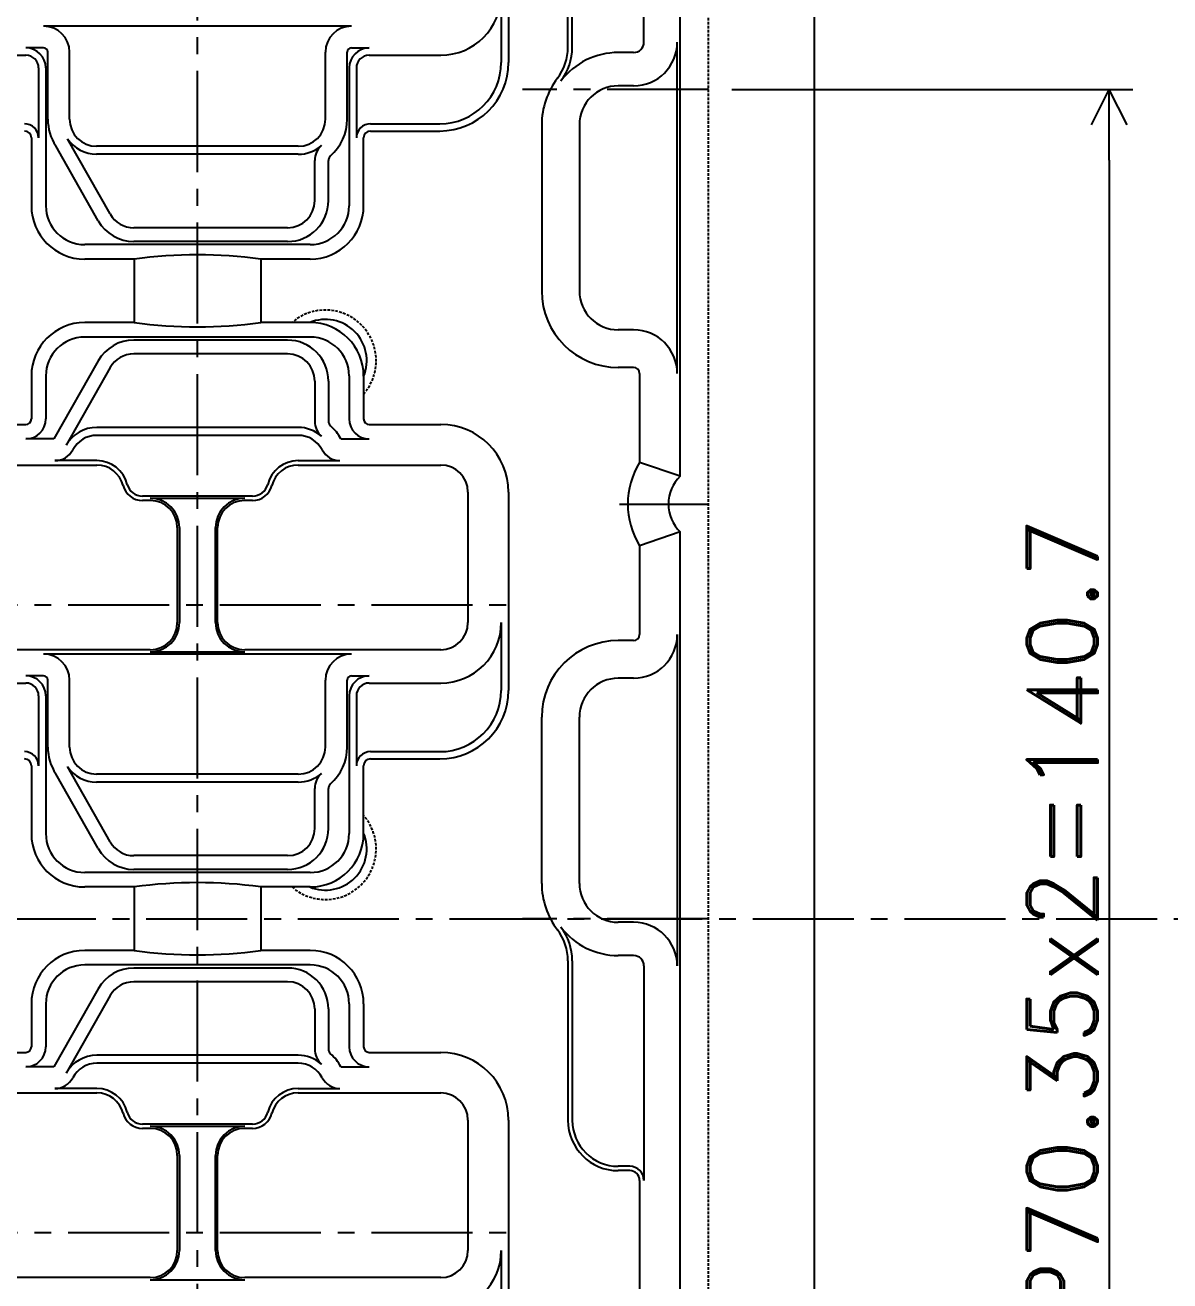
# Model space of a CAD drawing. Extents: x -775 to -24, y -299 to 215.
# Drawn here: x -374.4 to -277.4, y -30.7 to 75.8 of the extents above; entities that cross this region are included whole.
import ezdxf

# ---------------------------------------------------------------- set-up
doc = ezdxf.new("R2010")
doc.units = 0
doc.header["$LTSCALE"] = 0.45
doc.header["$MEASUREMENT"] = 0
doc.linetypes.add('CENTER2', pattern=[28.575, 19.05, -3.175, 3.175, -3.175])
doc.linetypes.add('HIDDENX2', pattern=[0.75, 0.5, -0.25])
doc.layers.get('0').update_dxf_attribs({"linetype": 'CONTINUOUS'})
doc.layers.get('DEFPOINTS').update_dxf_attribs({"linetype": 'CONTINUOUS'})
for name, color, linetype in [('CENTER', 243, 'CENTER2'), ('DETAIL', 6, 'CONTINUOUS'), ('DIMENSION', 3, 'CONTINUOUS'), ('HIDDEN', 5, 'HIDDENX2'), ('LINE', 7, 'CONTINUOUS'), ('LINE1', 30, 'CONTINUOUS'), ('LINE2', 110, 'CONTINUOUS'), ('LINE3', 230, 'CONTINUOUS'), ('LINE6', 60, 'CONTINUOUS'), ('LINE8', 200, 'CONTINUOUS'), ('LINE9', 140, 'CONTINUOUS'), ('SECTION', 31, 'CONTINUOUS'), ('TEXT', 4, 'CONTINUOUS')]:
    doc.layers.add(name, color=color, linetype=linetype)
doc.styles.add('ROMAND', font='romand.shx', dxfattribs={"height": 6})
doc.dimstyles.get("Standard").update_dxf_attribs({"dimtxt": 0.18, "dimasz": 0.18, "dimexe": 0.18, "dimexo": 0.0625, "dimgap": 0.09, "dimtad": 0, "dimtih": 1, "dimtoh": 1, "dimdec": 4, "dimzin": 0, "dimdsep": 46, "dimtxsty": 'STANDARD', "dimcen": 0.09, "dimadec": 0, "dimazin": 0, "dimtfac": 1, "dimtdec": 4, "dimtofl": 0, "dimtmove": 0, "dimatfit": 3, "dimfxl": 1, "dimtolj": 1, "dimtzin": 0, "dimarcsym": 0})

# ---------------------------------------------------------------- blocks, each defined once
blk = doc.blocks.new('ARROWHEAD')
for p in [(-0.5, 0.25), (-1, 0), (-0.5, -0.25)]:
    blk.add_line(p, (0, 0))
blk = doc.blocks.new('*D13')
at = {"layer": 'DEFPOINTS', "color": 0, "transparency": 16777216}
for p in [(-316.5, 70.35), (-316.5, -70.35), (-282.5, -70.35)]:
    blk.add_point(p, dxfattribs=at)
at = {"layer": 'DIMENSION', "color": 0, "lineweight": -2, "transparency": 16777216}
for p, q in [((-314.5, 70.35), (-280.5, 70.35)), ((-282.5, 64.35), (-282.5, -64.35)), ((-314.5, -70.35), (-280.5, -70.35))]:
    blk.add_line(p, q, dxfattribs=at)
at = {"layer": 'DIMENSION', "color": 0, "lineweight": -2, "transparency": 16777216, "xscale": 6, "yscale": 6, "zscale": 6}
for p, rotation in [((-282.5, 70.35), 90), ((-282.5, -70.35), 270)]:
    blk.add_blockref('ARROWHEAD', p, dxfattribs=dict(at, rotation=rotation))
at = {"layer": 'DIMENSION', "color": 0, "transparency": 16777216, "insert": (-286.5, 0), "char_height": 6, "attachment_point": 5, "rotation": 90, "style": 'ROMAND'}
blk.add_mtext('\\A1;P70.35x2=140.7', dxfattribs=at)

msp = doc.modelspace()

# ---------------------------------------------------------------- linework, layer by layer
at = {"layer": 'CENTER'}
for p, q in [((-359.825, -103.82785), (-359.825, 103.82785)), ((-316.5, 70.35), (-332.25494, 70.35)), ((-324.03862, 35.175), (-316.5, 35.175)), ((-666.54797, 26.63), (-333.45203, 26.63)), ((-698.5, 0), (-191.56344, 0)), ((-316.5, 0), (-332.25494, 0)), ((-666.54797, -26.63), (-333.45203, -26.63))]:
    msp.add_line(p, q, dxfattribs=at)
at = {"layer": 'DETAIL'}
for p, q in [((-319.14057, 46.25), (-319.14057, 74.35)), ((-322.84057, 70.65), (-324.14, 70.65)), ((-327.44, 67.35), (-327.44, 53.25)), ((-322.84057, 49.95), (-324.14, 49.95)), ((-319.14057, 24.1), (-319.14057, -4)), ((-322.84057, 20.4), (-324.14, 20.4)), ((-327.44, 3), (-327.44, 17.1)), ((-322.84057, -0.3), (-324.14, -0.3))]:
    msp.add_line(p, q, dxfattribs=at)
for centre, radius, start, end in [((-322.84057, 74.35), 3.7, 270, 0), ((-324.14, 67.35), 3.3, 90, 180), ((-324.14, 53.25), 3.3, 180, 270), ((-348.97252, 47.33248), 3.5, 337.5764905, 112.4235095), ((-322.84057, 46.25), 3.7, 0, 90), ((-322.84057, 24.1), 3.7, 270, 0), ((-324.14, 17.1), 3.3, 90, 180), ((-348.97252, 5.92752), 3.5, 247.5764905, 22.4235095), ((-324.14, 3), 3.3, 180, 270), ((-322.84057, -4), 3.7, 0, 90)]:
    msp.add_arc(centre, radius, start, end, dxfattribs=at)
at = {"layer": 'HIDDEN'}
msp.add_lwpolyline([(-671.5, -122.5), (-324.5, -122.5, 0.414213562), (-316.5, -114.5), (-316.5, 114.5, 0.414213562), (-324.5, 122.5), (-671.5, 122.5), (-683.5, 110.5), (-683.5, -110.5)], format="xyb", close=True, dxfattribs=at)
for centre, start, end in [((-348.97252, 47.33248), 318.7995848, 131.2004152), ((-348.97252, 5.92752), 228.7995848, 41.2004152)]:
    msp.add_arc(centre, 4.3, start, end, dxfattribs=at)
at = {"layer": 'LINE'}
for p, q in [((-382.435, 38.485), (-368.365, 38.485)), ((-351.285, 38.485), (-339.19, 38.485)), ((-318.895, 37.54143), (-322.33297, 38.70713)), ((-363.835, 35.475), (-364.48945, 35.475)), ((-355.16055, 35.475), (-355.815, 35.475)), ((-336.89, 36.185), (-336.89, 25.115)), ((-361.535, 33.175), (-361.535, 25.115)), ((-358.115, 25.115), (-358.115, 33.175)), ((-318.895, 32.80857), (-322.33297, 31.64287)), ((-363.835, 22.815), (-386.965, 22.815)), ((-339.19, 22.815), (-355.815, 22.815)), ((-382.435, -14.775), (-368.365, -14.775)), ((-351.285, -14.775), (-339.19, -14.775)), ((-363.835, -17.785), (-364.48945, -17.785)), ((-355.16055, -17.785), (-355.815, -17.785)), ((-336.89, -17.075), (-336.89, -28.145)), ((-361.535, -20.085), (-361.535, -28.145)), ((-358.115, -28.145), (-358.115, -20.085)), ((-363.835, -30.445), (-386.965, -30.445)), ((-339.19, -30.445), (-355.815, -30.445))]:
    msp.add_line(p, q, dxfattribs=at)
msp.add_lwpolyline([(-692.5, -132.5), (-307.5, -132.5), (-307.5, 132.5), (-692.5, 132.5)], close=True, dxfattribs=at)
msp.add_lwpolyline([(-318.895, 37.54143), (-318.895, 115.1, 0.414213562), (-323.595, 119.8)], format="xyb", dxfattribs=at)
msp.add_lwpolyline([(-318.895, -32.80857), (-318.895, 32.80857)], dxfattribs=at)
for centre, radius, start, end in [((-368.365, 36.185), 2.3, 14.3296242, 90), ((-351.285, 36.185), 2.3, 90, 165.6703758), ((-339.19, 36.185), 2.3, 0, 90), ((-316.595, 35.175), 3.3, 134.1843852, 225.8156148), ((-364.48945, 37.175), 1.7, 194.3296242, 270), ((-355.16055, 37.175), 1.7, 270, 345.6703758), ((-363.835, 33.175), 2.3, 0, 90), ((-355.815, 33.175), 2.3, 90, 180), ((-363.835, 25.115), 2.3, 270, 360), ((-355.815, 25.115), 2.3, 180, 270), ((-339.19, 25.115), 2.3, 270, 360), ((-368.365, -17.075), 2.3, 14.3296242, 90), ((-351.285, -17.075), 2.3, 90, 165.6703758), ((-339.19, -17.075), 2.3, 360, 90), ((-364.48945, -16.085), 1.7, 194.3296242, 270), ((-355.16055, -16.085), 1.7, 270, 345.6703758), ((-363.835, -20.085), 2.3, 0, 90), ((-355.815, -20.085), 2.3, 90, 180), ((-363.835, -28.145), 2.3, 270, 360), ((-355.815, -28.145), 2.3, 180, 270), ((-339.19, -28.145), 2.3, 270, 360)]:
    msp.add_arc(centre, radius, start, end, dxfattribs=at)
at = {"layer": 'LINE1'}
for p, q in [((-367.23127, 59.77702), (-370.8447, 66.16076)), ((-351.275, 64.84468), (-368.375, 64.84468)), ((-349.885, 60.91), (-349.885, 64.31137)), ((-352.185, 58.61), (-365.22967, 58.61)), ((-352.185, 47.91), (-365.22967, 47.91)), ((-367.23127, 46.74298), (-370.95429, 40.16563)), ((-349.885, 45.61), (-349.885, 42.1998)), ((-351.285, 41.67532), (-368.365, 41.67532)), ((-367.23127, 6.51702), (-370.8447, 12.90076)), ((-351.275, 11.58468), (-368.375, 11.58468)), ((-349.885, 7.65), (-349.885, 11.05137)), ((-352.185, 5.35), (-365.22967, 5.35)), ((-352.185, -5.35), (-365.22967, -5.35)), ((-367.23127, -6.51702), (-370.95429, -13.09437)), ((-349.885, -7.65), (-349.885, -11.0602)), ((-351.285, -11.58468), (-368.365, -11.58468))]:
    msp.add_line(p, q, dxfattribs=at)
for centre, radius, start, end in [((-368.375, 67.82), 2.97532, 213.8947944, 270), ((-351.275, 67.82), 2.97532, 270, 311.369924), ((-348.185, 64.31137), 1.7, 131.369924, 180), ((-352.185, 60.91), 2.3, 270, 0), ((-365.22967, 60.91), 2.3, 209.5114986, 270), ((-365.22967, 45.61), 2.3, 90, 150.4885014), ((-352.185, 45.61), 2.3, 0, 90), ((-368.365, 38.7), 2.97532, 90, 150.4885014), ((-351.285, 38.7), 2.97532, 48.4665706, 90), ((-348.185, 42.1998), 1.7, 180, 228.4665706), ((-368.375, 14.56), 2.97532, 213.8947944, 270), ((-351.275, 14.56), 2.97532, 270, 311.369924), ((-348.185, 11.05137), 1.7, 131.369924, 180), ((-352.185, 7.65), 2.3, 270, 0), ((-365.22967, 7.65), 2.3, 209.5114986, 270), ((-365.22967, -7.65), 2.3, 90, 150.4885014), ((-352.185, -7.65), 2.3, 0, 90), ((-368.365, -14.56), 2.97532, 90, 150.4885014), ((-351.285, -14.56), 2.97532, 48.4665706, 90), ((-348.185, -11.0602), 1.7, 180, 228.4665706)]:
    msp.add_arc(centre, radius, start, end, dxfattribs=at)
at = {"layer": 'LINE2'}
for p, q in [((-372.875, 73.86488), (-374.385, 73.86488)), ((-372.51677, 67.82), (-372.51677, 73.50665)), ((-347.13323, 67.82), (-347.13323, 73.50665)), ((-346.775, 73.86488), (-345.265, 73.86488)), ((-372.685, 72.16488), (-372.685, 60.48)), ((-346.965, 72.16488), (-346.965, 60.48)), ((-368.24638, 59.20243), (-371.83964, 65.55052)), ((-348.71855, 60.91), (-348.71855, 64.31137)), ((-350.265, 57.18), (-369.385, 57.18)), ((-352.185, 57.44355), (-365.22967, 57.44355)), ((-350.265, 49.34), (-369.385, 49.34)), ((-352.185, 49.07645), (-365.22967, 49.07645)), ((-368.24638, 47.31757), (-371.99493, 40.69512)), ((-372.685, 46.04), (-372.685, 42.39512)), ((-346.965, 46.04), (-346.965, 42.39512)), ((-348.71855, 45.61), (-348.71855, 42.1998)), ((-371.99493, 40.69512), (-374.385, 40.69512)), ((-347.65544, 40.69512), (-345.265, 40.69512)), ((-372.875, 20.60488), (-374.385, 20.60488)), ((-372.51677, 14.56), (-372.51677, 20.24665)), ((-347.13323, 14.56), (-347.13323, 20.24665)), ((-346.775, 20.60488), (-345.265, 20.60488)), ((-372.685, 18.90488), (-372.685, 7.22)), ((-346.965, 18.90488), (-346.965, 7.22)), ((-368.24638, 5.94243), (-371.83964, 12.29052)), ((-348.71855, 7.65), (-348.71855, 11.05137)), ((-350.265, 3.92), (-369.385, 3.92)), ((-352.185, 4.18355), (-365.22967, 4.18355)), ((-350.265, -3.92), (-369.385, -3.92)), ((-352.185, -4.18355), (-365.22967, -4.18355)), ((-368.24638, -5.94243), (-371.99493, -12.56488)), ((-372.685, -7.22), (-372.685, -10.86488)), ((-346.965, -7.22), (-346.965, -10.86488)), ((-348.71855, -7.65), (-348.71855, -11.0602)), ((-371.99493, -12.56488), (-374.385, -12.56488)), ((-347.65544, -12.56488), (-345.265, -12.56488))]:
    msp.add_line(p, q, dxfattribs=at)
for centre, radius, start, end in [((-374.385, 72.16488), 1.7, 0, 90), ((-372.875, 73.50665), 0.35823, 0, 90), ((-346.775, 73.50665), 0.35823, 90, 180), ((-345.265, 72.16488), 1.7, 90, 180), ((-368.375, 67.82), 4.14177, 180, 213.2263763), ((-351.275, 67.82), 4.14177, 311.369924, 0), ((-348.185, 64.31137), 0.53355, 131.369924, 180), ((-352.185, 60.91), 3.46645, 270, 0), ((-369.385, 60.48), 3.3, 180, 270), ((-350.265, 60.48), 3.3, 270, 0), ((-365.22967, 60.91), 3.46645, 209.5114986, 270), ((-369.385, 46.04), 3.3, 90, 180), ((-365.22967, 45.61), 3.46645, 90, 150.4885014), ((-352.185, 45.61), 3.46645, 0, 90), ((-350.265, 46.04), 3.3, 0, 90), ((-374.385, 42.39512), 1.7, 270, 0), ((-348.185, 42.1998), 0.53355, 180, 228.4665706), ((-351.285, 38.7), 4.14177, 28.7969998, 48.4665706), ((-345.265, 42.39512), 1.7, 180, 270), ((-374.385, 18.90488), 1.7, 0, 90), ((-372.875, 20.24665), 0.35823, 0, 90), ((-346.775, 20.24665), 0.35823, 90, 180), ((-345.265, 18.90488), 1.7, 90, 180), ((-368.375, 14.56), 4.14177, 180, 213.2263763), ((-351.275, 14.56), 4.14177, 311.369924, 0), ((-348.185, 11.05137), 0.53355, 131.369924, 180), ((-352.185, 7.65), 3.46645, 270, 0), ((-369.385, 7.22), 3.3, 180, 270), ((-350.265, 7.22), 3.3, 270, 0), ((-365.22967, 7.65), 3.46645, 209.5114986, 270), ((-369.385, -7.22), 3.3, 90, 180), ((-365.22967, -7.65), 3.46645, 90, 150.4885014), ((-352.185, -7.65), 3.46645, 0, 90), ((-350.265, -7.22), 3.3, 0, 90), ((-374.385, -10.86488), 1.7, 270, 0), ((-348.185, -11.0602), 0.53355, 180, 228.4665706), ((-351.285, -14.56), 4.14177, 28.7969998, 48.4665706), ((-345.265, -10.86488), 1.7, 180, 270)]:
    msp.add_arc(centre, radius, start, end, dxfattribs=at)
at = {"layer": 'LINE3'}
for p, q in [((-346.775, 75.70665), (-372.875, 75.70665)), ((-370.675, 67.82), (-370.675, 73.50665)), ((-348.975, 67.82), (-348.975, 73.50665)), ((-351.275, 65.52), (-368.375, 65.52)), ((-351.285, 41), (-368.365, 41)), ((-368.365, 38.85335), (-371.90973, 38.85335)), ((-351.285, 38.85335), (-347.74027, 38.85335)), ((-355.16055, 35.84335), (-364.48945, 35.84335)), ((-346.775, 22.44665), (-372.875, 22.44665)), ((-370.675, 14.56), (-370.675, 20.24665)), ((-348.975, 14.56), (-348.975, 20.24665)), ((-351.275, 12.26), (-368.375, 12.26)), ((-351.285, -12.26), (-368.365, -12.26)), ((-368.365, -14.40665), (-371.90973, -14.40665)), ((-351.285, -14.40665), (-347.74027, -14.40665)), ((-355.16055, -17.41665), (-364.48945, -17.41665))]:
    msp.add_line(p, q, dxfattribs=at)
for centre, radius, start, end in [((-372.875, 73.50665), 2.2, 0, 90), ((-346.775, 73.50665), 2.2, 90, 180), ((-368.375, 67.82), 2.3, 180, 270), ((-351.275, 67.82), 2.3, 270, 0), ((-368.365, 38.7), 2.3, 90, 152.3972596), ((-351.285, 38.7), 2.3, 27.6027404, 90), ((-371.90973, 40.55335), 1.7, 270, 332.3972596), ((-347.74027, 40.55335), 1.7, 207.6027404, 270), ((-368.365, 36.185), 2.66835, 14.3296242, 90), ((-351.285, 36.185), 2.66835, 90, 165.6703758), ((-364.48945, 37.175), 1.33165, 194.3296242, 270), ((-355.16055, 37.175), 1.33165, 270, 345.6703758), ((-372.875, 20.24665), 2.2, 0, 90), ((-346.775, 20.24665), 2.2, 90, 180), ((-368.375, 14.56), 2.3, 180, 270), ((-351.275, 14.56), 2.3, 270, 0), ((-368.365, -14.56), 2.3, 90, 152.3972596), ((-351.285, -14.56), 2.3, 27.6027404, 90), ((-371.90973, -12.70665), 1.7, 270, 332.3972596), ((-347.74027, -12.70665), 1.7, 207.6027404, 270), ((-368.365, -17.075), 2.66835, 14.3296242, 90), ((-351.285, -17.075), 2.66835, 90, 165.6703758), ((-364.48945, -16.085), 1.33165, 194.3296242, 270), ((-355.16055, -16.085), 1.33165, 270, 345.6703758)]:
    msp.add_arc(centre, radius, start, end, dxfattribs=at)
at = {"layer": 'LINE6'}
for p, q in [((-363.835, 35.65918), (-355.815, 35.65918)), ((-361.35082, 33.175), (-361.35082, 25.115)), ((-358.29918, 25.115), (-358.29918, 33.175)), ((-363.835, 22.63082), (-355.815, 22.63082)), ((-363.835, -17.60082), (-355.815, -17.60082)), ((-361.35082, -20.085), (-361.35082, -28.145)), ((-358.29918, -28.145), (-358.29918, -20.085)), ((-363.835, -30.62918), (-355.815, -30.62918))]:
    msp.add_line(p, q, dxfattribs=at)
for centre, start, end in [((-363.835, 33.175), 0, 90), ((-355.815, 33.175), 90, 180), ((-363.835, 25.115), 270, 360), ((-355.815, 25.115), 180, 270), ((-363.835, -20.085), 0, 90), ((-355.815, -20.085), 90, 180), ((-363.835, -28.145), 270, 360), ((-355.815, -28.145), 180, 270)]:
    msp.add_arc(centre, 2.48418, start, end, dxfattribs=at)
at = {"layer": 'LINE8'}
for centre, start, end in [((-359.825, 17.04347), 82.1469066, 97.8530934), ((-359.825, 89.47653), 262.1469066, 277.8530934), ((-359.825, -36.21653), 82.1469066, 97.8530934), ((-359.825, 36.21653), 262.1469066, 277.8530934)]:
    msp.add_arc(centre, 39.27704, start, end, dxfattribs=at)
at = {"layer": 'LINE9'}
for p, q in [((-321.96461, 74.35), (-321.96461, 92.55)), ((-328.04, 73.92267), (-328.04, 87.45)), ((-322.84057, 73.47404), (-324.14, 73.47404)), ((-322.84057, -3.12404), (-324.14, -3.12404)), ((-328.04, -3.57267), (-328.04, -17.1)), ((-321.96461, -4), (-321.96461, -22.2)), ((-323.16461, -21), (-324.14, -21))]:
    msp.add_line(p, q, dxfattribs=at)
for centre, radius, start, end in [((-332.74, 73.92267), 4.7, 322.610638, 0), ((-322.84057, 74.35), 0.87596, 270, 0), ((-324.14, 67.35), 6.12404, 90, 142.610638), ((-324.14, 3), 6.12404, 217.389362, 270), ((-332.74, -3.57267), 4.7, 0, 37.389362), ((-322.84057, -4), 0.87596, 0, 90), ((-324.14, -17.1), 3.9, 180, 270), ((-323.16461, -22.2), 1.2, 0, 90)]:
    msp.add_arc(centre, radius, start, end, dxfattribs=at)
at = {"layer": 'SECTION'}
for p, q in [((-333.45203, 89.445), (-333.45203, 72.63)), ((-328.40835, 73.92267), (-328.40835, 87.45)), ((-330.6324, 67.35), (-330.6324, 53.25)), ((-373.91285, 66.23), (-373.91285, 60.48)), ((-345.73715, 60.48), (-345.73715, 66.23)), ((-345.15108, 66.81608), (-339.26596, 66.81608)), ((-365.19156, 55.95215), (-369.385, 55.95215)), ((-365.19156, 55.95215), (-365.19156, 50.56785)), ((-350.265, 55.95215), (-354.45844, 55.95215)), ((-354.45844, 55.95215), (-354.45844, 50.56785)), ((-365.19156, 50.56785), (-369.385, 50.56785)), ((-350.265, 50.56785), (-354.45844, 50.56785)), ((-373.91285, 46.04), (-373.91285, 42.39512)), ((-345.73715, 46.04), (-345.73715, 42.39512)), ((-322.84057, 46.7576), (-324.14, 46.7576)), ((-322.33297, 46.25), (-322.33297, 38.70713)), ((-376.415, 41.92297), (-374.385, 41.92297)), ((-345.265, 41.92297), (-339.19, 41.92297)), ((-333.45203, 36.185), (-333.45203, 19.37)), ((-322.33297, 31.64287), (-322.33297, 24.1)), ((-322.84057, 23.5924), (-324.14, 23.5924)), ((-330.6324, 3), (-330.6324, 17.1)), ((-373.91285, 12.97), (-373.91285, 7.22)), ((-345.73715, 7.22), (-345.73715, 12.97)), ((-345.15108, 13.55608), (-339.26596, 13.55608)), ((-365.19156, 2.69215), (-369.385, 2.69215)), ((-365.19156, 2.69215), (-365.19156, -2.69215)), ((-350.265, 2.69215), (-354.45844, 2.69215)), ((-354.45844, 2.69215), (-354.45844, -2.69215)), ((-365.19156, -2.69215), (-369.385, -2.69215)), ((-350.265, -2.69215), (-354.45844, -2.69215)), ((-328.40835, -3.57267), (-328.40835, -17.1)), ((-373.91285, -7.22), (-373.91285, -10.86488)), ((-345.73715, -7.22), (-345.73715, -10.86488)), ((-376.415, -11.33703), (-374.385, -11.33703)), ((-345.265, -11.33703), (-339.19, -11.33703)), ((-333.45203, -17.075), (-333.45203, -33.89)), ((-323.16461, -21.36835), (-324.14, -21.36835)), ((-322.33297, -22.2), (-322.33297, -31.64287))]:
    msp.add_line(p, q, dxfattribs=at)
for points in [[(-322.33297, 46.25), (-322.33297, 38.70713)], [(-322.33297, 31.64287), (-322.33297, 24.1)]]:
    msp.add_lwpolyline(points, dxfattribs=at)
for centre, radius, start, end in [((-332.74, 73.92267), 4.33165, 322.610638, 0), ((-339.26596, 72.63), 5.81392, 270, 0), ((-324.14, 67.35), 6.4924, 142.610638, 180), ((-374.49892, 66.23), 0.58608, 0, 90), ((-345.15108, 66.23), 0.58608, 90, 180), ((-369.385, 60.48), 4.52785, 180, 270), ((-350.265, 60.48), 4.52785, 270, 0), ((-324.14, 53.25), 6.4924, 180, 270), ((-369.385, 46.04), 4.52785, 90, 180), ((-350.265, 46.04), 4.52785, 0, 90), ((-322.84057, 46.25), 0.5076, 0, 90), ((-374.385, 42.39512), 0.47215, 270, 0), ((-345.265, 42.39512), 0.47215, 180, 270), ((-339.19, 36.185), 5.73797, 0, 90), ((-316.595, 35.175), 6.73797, 148.3847345, 211.6152655), ((-324.14, 17.1), 6.4924, 90, 180), ((-322.84057, 24.1), 0.5076, 270, 0), ((-339.26596, 19.37), 5.81392, 270, 0), ((-374.49892, 12.97), 0.58608, 0, 90), ((-345.15108, 12.97), 0.58608, 90, 180), ((-369.385, 7.22), 4.52785, 180, 270), ((-350.265, 7.22), 4.52785, 270, 0), ((-324.14, 3), 6.4924, 180, 217.389362), ((-332.74, -3.57267), 4.33165, 0, 37.389362), ((-369.385, -7.22), 4.52785, 90, 180), ((-350.265, -7.22), 4.52785, 0, 90), ((-374.385, -10.86488), 0.47215, 270, 0), ((-345.265, -10.86488), 0.47215, 180, 270), ((-339.19, -17.075), 5.73797, 360, 90), ((-324.14, -17.1), 4.26835, 180, 270), ((-323.16461, -22.2), 0.83165, 0, 90)]:
    msp.add_arc(centre, radius, start, end, dxfattribs=at)
at = {"layer": 'TEXT'}
for p, q in [((-334.06596, 78.375), (-334.06596, 72.63)), ((-376.415, 73.25096), (-374.385, 73.25096)), ((-345.265, 73.25096), (-339.19, 73.25096)), ((-373.29892, 72.16488), (-373.29892, 66.23)), ((-346.35108, 72.16488), (-346.35108, 66.23)), ((-345.15108, 67.43), (-339.26596, 67.43)), ((-334.06596, 25.115), (-334.06596, 19.37)), ((-376.415, 19.99096), (-374.385, 19.99096)), ((-345.265, 19.99096), (-339.19, 19.99096)), ((-373.29892, 18.90488), (-373.29892, 12.97)), ((-346.35108, 18.90488), (-346.35108, 12.97)), ((-345.15108, 14.17), (-339.26596, 14.17)), ((-334.06596, -28.145), (-334.06596, -33.89))]:
    msp.add_line(p, q, dxfattribs=at)
for centre, radius, start, end in [((-339.19, 78.375), 5.12404, 270, 0), ((-374.385, 72.16488), 1.08608, 0, 90), ((-345.265, 72.16488), 1.08608, 90, 180), ((-339.26596, 72.63), 5.2, 270, 0), ((-374.49892, 66.23), 1.2, 0, 90), ((-345.15108, 66.23), 1.2, 90, 180), ((-339.19, 25.115), 5.12404, 270, 360), ((-374.385, 18.90488), 1.08608, 0, 90), ((-345.265, 18.90488), 1.08608, 90, 180), ((-339.26596, 19.37), 5.2, 270, 0), ((-374.49892, 12.97), 1.2, 0, 90), ((-345.15108, 12.97), 1.2, 90, 180), ((-339.19, -28.145), 5.12404, 270, 360)]:
    msp.add_arc(centre, radius, start, end, dxfattribs=at)

# ---------------------------------------------------------------- dimensions: what is measured, and where the dimension line sits
at = {"layer": 'DIMENSION'}
dim = msp.add_linear_dim(base=(-282.5, -70.35), p1=(-316.5, 70.35), p2=(-316.5, -70.35), angle=90, text='P70.35x2=<>', dimstyle='STANDARD', override={"dimtxt": 6, "dimasz": 6, "dimexe": 2, "dimexo": 2, "dimgap": 1, "dimtad": 1, "dimtih": 0, "dimtoh": 0, "dimzin": 8, "dimtxsty": 'ROMAND', "dimblk1": 'ARROWHEAD', "dimblk2": 'ARROWHEAD', "dimsah": 1, "dimcen": 0, "dimadec": 4}, dxfattribs=at)
dim.commit()
dim.dimension.update_dxf_attribs({"geometry": '*D13', "text_midpoint": (-286.5, 0)})

doc.saveas('drawing.dxf')
